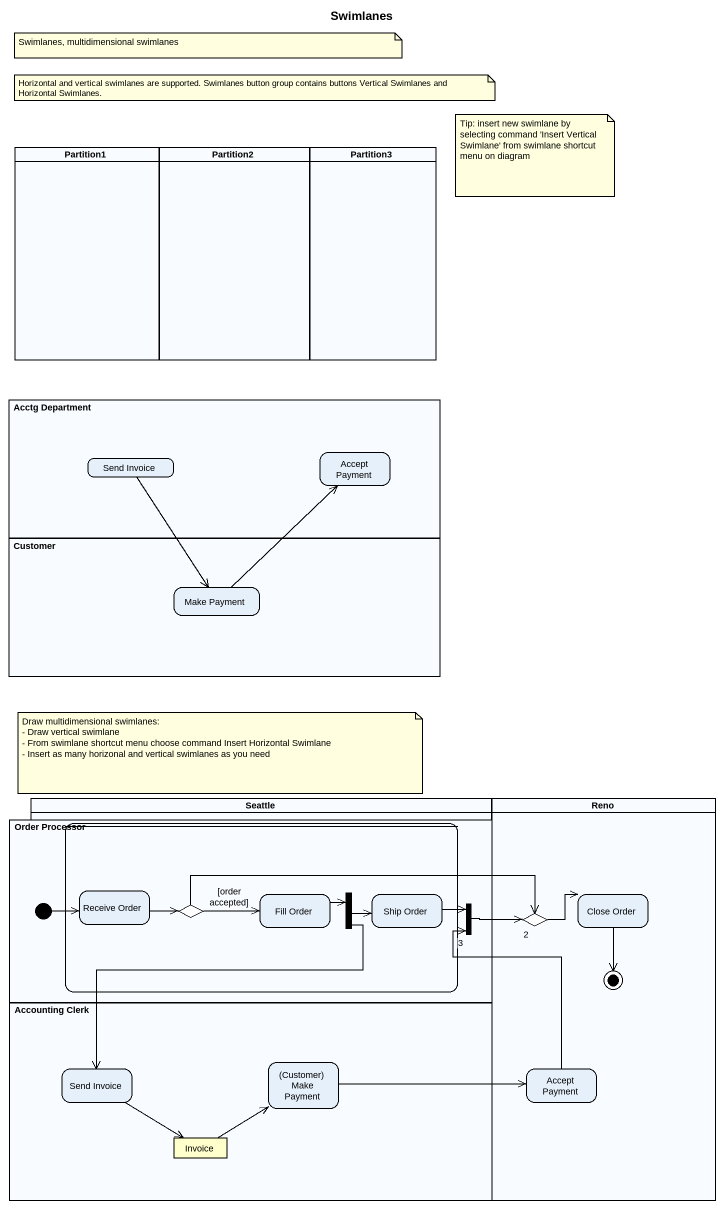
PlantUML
@startuml
title Swimlanes
hide empty description
state Partition1 <<partition>>
state Partition2 <<partition>>
state Partition3 <<partition>>
state "Acctg Department" as Acctg_Department <<partition>> {
  state "Send Invoice" as Send_Invoice
  state "Accept Payment" as Accept_Payment
}
state Customer <<partition>> {
  state "Make Payment" as Make_Payment
}
state "Order Processor" as Order_Processor <<partition>> {
  state " " as state1 {
    state "Receive Order" as Receive_Order
    state choice1 <<choice>> #FFFFFF
    state "Fill Order" as Fill_Order
    state fork1 <<fork>>
    state "Ship Order" as Ship_Order
  }
  state initial1 <<start>>
  state "3" as f3 <<join>>
}
state Seattle <<partition>>
state Reno <<partition>> {
  state "Close Order" as Close_Order
  state "2" as c2 <<choice>> #FFFFFF
  state "Accept Payment" as Accept_Payment_2
  Close_Order --> [*]
}
state "Accounting Clerk" as Accounting_Clerk <<partition>> {
  state "(Customer) Make Payment" as Customer_Make_Payment
  state "Send Invoice" as Send_Invoice_2
  state Invoice <<object>> #FFFFCC
}
Send_Invoice --> Make_Payment
Make_Payment -up-> Accept_Payment
initial1 -right-> Receive_Order
Receive_Order -right-> choice1
choice1 -right-> Fill_Order : [order accepted]
choice1 -right-> c2
Fill_Order -right-> fork1
fork1 -right-> Ship_Order
fork1 --> Send_Invoice_2
Ship_Order -right-> f3
f3 -right-> c2
c2 -right-> Close_Order
Customer_Make_Payment -right-> Accept_Payment_2
Send_Invoice_2 --> Invoice
Accept_Payment_2 -up-> f3
Invoice -up-> Customer_Make_Payment
note as N1
  Swimlanes, multidimensional swimlanes
end note
note as N2
  Horizontal and vertical swimlanes are supported. Swimlanes button group contains buttons Vertical Swimlanes and Horizontal Swimlanes.
end note
note as N3
  Tip: insert new swimlane by selecting command 'Insert Vertical Swimlane' from swimlane shortcut menu on diagram
end note
note as N4
  Draw multidimensional swimlanes:
  - Draw vertical swimlane
  - From swimlane shortcut menu choose command Insert Horizontal Swimlane
  - Insert as many horizonal and vertical swimlanes as you need
end note
@enduml
